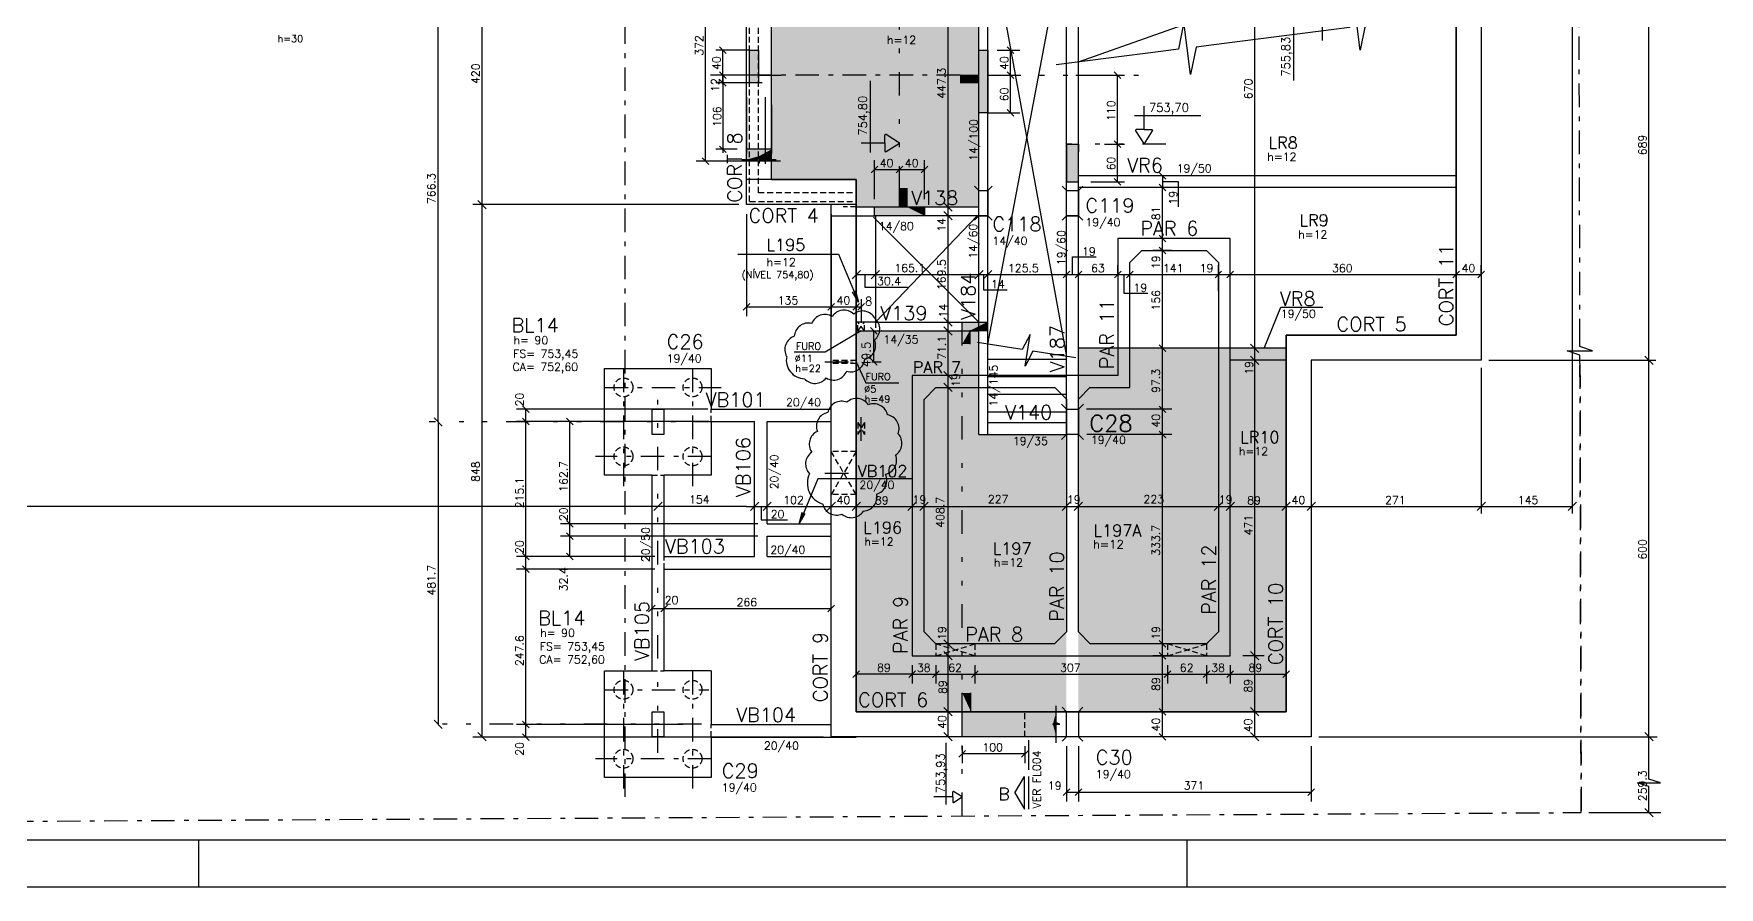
# Model space of a CAD drawing. Extents: x 64041 to 73506, y 0 to 6308.
# Drawn here: x 66943 to 69629, y 0 to 1360 of the extents above; entities that cross this region are included whole.
import ezdxf

# ---------------------------------------------------------------- set-up
doc = ezdxf.new("R2010")
doc.units = 0
doc.header["$LTSCALE"] = 75
doc.header["$MEASUREMENT"] = 0
for name, pattern in [('ESTILO_TQS_0003', [1, 0.5, -0.2, 0.1, -0.2]), ('ESTILO_TQS_0004', [2, 0.5, -0.4, 0.1, -0.4, 0.1, -0.5]), ('HIDDEN2', [0.1875, 0.125, -0.0625])]:
    doc.linetypes.add(name, pattern=pattern)
doc.layers.get('0').update_dxf_attribs({"color": 3, "linetype": 'CONTINUOUS'})
for name, color, linetype in [('1', 3, 'CONTINUOUS'), ('118', 160, 'CONTINUOUS'), ('123', 87, 'CONTINUOUS'), ('200', 1, 'HIDDEN2'), ('204', 1, 'ESTILO_TQS_0003'), ('205', 1, 'ESTILO_TQS_0004'), ('210', 3, 'HIDDEN2'), ('212', 3, 'CONTINUOUS'), ('213', 3, 'CONTINUOUS'), ('216', 3, 'CONTINUOUS'), ('220', 5, 'CONTINUOUS'), ('221', 1, 'CONTINUOUS'), ('222', 6, 'CONTINUOUS'), ('226', 4, 'CONTINUOUS'), ('230', 3, 'CONTINUOUS'), ('231', 1, 'CONTINUOUS'), ('233', 6, 'CONTINUOUS'), ('238', 2, 'CONTINUOUS'), ('249', 1, 'CONTINUOUS'), ('250', 1, 'CONTINUOUS'), ('253', 253, 'CONTINUOUS')]:
    doc.layers.add(name, color=color, linetype=linetype)
doc.layers.add('112', color=7, linetype='CONTINUOUS', true_color=0x9bed9e)
doc.styles.get("Standard").update_dxf_attribs({"font": 'ROMANS.SHX'})

# ---------------------------------------------------------------- blocks, each defined once
blk = doc.blocks.new('LINCOR', base_point=(1362040.68671, 441923.660668))
blk.add_lwpolyline([(1362040.68671, 441923.660668), (1362041.020044, 441923.660668), (1362041.18671, 441924.160668), (1362041.18671, 441923.160668), (1362041.353377, 441923.660668), (1362041.68671, 441923.660668)])

msp = doc.modelspace()

# ---------------------------------------------------------------- linework, layer by layer
for p, q in [((68528.7, 187.4), (68528.7, 234.2)), ((68528.7, 124.4), (68528.7, 176.3)), ((67206, 0), (67206, 75)), ((68781, 0), (68781, 75)), ((73506, 0), (64041, 0))]:
    msp.add_line(p, q)
at = {"layer": '1'}
for p, q in [((68449.1, 721.6), (68449.1, 1528.8)), ((68463.1, 721.6), (68463.1, 1528.8)), ((68588.6, 764.6), (68588.6, 1518.3)), ((68607.6, 764.6), (68607.6, 1518.3)), ((69209.6, 1133.9), (68607.6, 1133.9)), ((69209.6, 1114.9), (68607.6, 1114.9)), ((68253.6, 1084.1), (68449.1, 1084.1)), ((68213.6, 1070.1), (68284, 1070.1)), ((68446.5, 1070.1), (68449.1, 1070.1)), ((68449, 1070.1), (68463.1, 1070.1)), ((68588.5, 1070.1), (68607.6, 1070.1)), ((68253.6, 886.6), (68448.5, 886.6)), ((68441.1, 900.6), (68463.1, 900.6)), ((68938.6, 858.9), (68607.6, 858.9)), ((68938.6, 839.9), (68849.6, 839.9)), ((68022.6, 762.1), (68213.6, 762.1)), ((68588.6, 724.6), (68588.6, 764.6)), ((68607.6, 724.6), (68607.6, 764.6)), ((68022.6, 742.1), (68091.6, 742.1)), ((68091.6, 526.9), (68091.6, 742.1)), ((68111.6, 579.3), (68111.6, 742.1)), ((68111.6, 742.1), (68213.6, 742.1)), ((68463.1, 740.6), (68588.6, 740.6)), ((68449.1, 721.6), (68588.6, 721.6)), ((67927.6, 656.6), (67927.6, 344.8)), ((67947.6, 526.9), (67947.6, 656.6)), ((68111.6, 579.3), (68213.6, 579.3)), ((68111.6, 559.3), (68213.6, 559.3)), ((68111.6, 526.9), (68111.6, 559.3)), ((67947.6, 526.9), (68091.6, 526.9)), ((68111.6, 526.9), (68213.6, 526.9)), ((67947.6, 506.9), (68213.6, 506.9)), ((67947.6, 344.8), (67947.6, 506.9)), ((68022.6, 259.3), (68213.6, 259.3)), ((68022.6, 239.3), (68253.6, 239.3)), ((68253.6, 239.3), (68253.6, 239.8))]:
    msp.add_line(p, q, dxfattribs=at)
at = {"layer": '112'}
for points in [[(68449.1, 1528.8), (68253.6, 1127.8), (68118.6, 1127.8)], [(68449.1, 1528.8), (68118.6, 1127.8), (68118.6, 1528.8)], [(68449.1, 1528.8), (68449.1, 1084.1), (68253.6, 1084.1)], [(68449.1, 1528.8), (68253.6, 1084.1), (68253.6, 1127.8)], [(68449.1, 1528.8), (68449.1, 1084.1), (68449.1, 1084.1)]]:
    msp.add_solid(points, dxfattribs=at)
at = {"layer": '118'}
for points in [[(68607.6, 279.8), (68607.6, 777.7), (68938.6, 858.9)], [(68607.6, 279.8), (68938.6, 858.9), (68938.6, 279.8)], [(68938.6, 858.9), (68607.6, 777.7), (68607.6, 858.9)], [(68607.6, 279.8), (68938.6, 279.8), (68607.6, 279.8)]]:
    msp.add_solid(points, dxfattribs=at)
at = {"layer": '123'}
for points in [[(68253.6, 279.8), (68253.6, 886.6), (68449.1, 886.6)], [(68253.6, 279.8), (68449.1, 886.6), (68449.1, 721.6)], [(68253.6, 279.8), (68449.1, 721.6), (68588.5, 721.6)], [(68253.6, 279.8), (68588.5, 721.6), (68588.5, 279.8)], [(68253.6, 279.8), (68588.5, 279.8), (68253.6, 279.8)]]:
    msp.add_solid(points, dxfattribs=at)
at = {"layer": '200'}
for p, q in [((68266.6, 886.6), (68256.1, 900.6)), ((68256.1, 886.6), (68266.6, 900.6)), ((68253.6, 839.6), (68213.6, 834.6)), ((68253.6, 834.6), (68213.6, 839.6)), ((68256.1, 740.6), (68266.6, 721.6)), ((68266.6, 740.6), (68256.1, 721.6)), ((68253.6, 694.5), (68213.6, 625.7)), ((68253.6, 625.7), (68213.6, 694.5)), ((68442.6, 368.8), (68380.6, 387.8)), ((68380.6, 368.8), (68442.6, 387.8)), ((68811.6, 368.8), (68749.6, 387.8)), ((68749.6, 368.8), (68811.6, 387.8))]:
    msp.add_line(p, q, dxfattribs=at)
at = {"layer": '204'}
for p, q in [((67885.3, 143.9), (67885.3, 6143.1)), ((69392.4, 6080.8), (69406.4, 874.8)), ((68419.1, 1293.9), (68021.4, 1293.9)), ((67882.6, 826.6), (67882.6, 636.8)), ((67992.6, 826.6), (67992.6, 638.3)), ((67852.6, 796.6), (68038.2, 796.6)), ((68022.6, 686.6), (67838.2, 686.6)), ((67882.6, 344.8), (67882.6, 155.1)), ((67992.6, 344.8), (67992.6, 156.5)), ((67852.6, 314.8), (68018.4, 314.8)), ((68022.6, 204.8), (67838.2, 204.8))]:
    msp.add_line(p, q, dxfattribs=at)
msp.add_lwpolyline([(64404.8, 834.8), (64406, 343.6), (64654.9, 92.7), (69408.8, 119.1), (69406.9, 834.8), (69408.8, 119.1)], dxfattribs=at)
at = {"layer": '205'}
for p, q in [((68996.6, 1349.1), (68996.6, 1634.5)), ((68322.4, 1111.6), (68322.4, 1508.5)), ((68478.3, 1293.9), (68706.5, 1293.9)), ((68747, 1183.9), (68588.6, 1183.9)), ((68261.3, 936.9), (68261.3, 876.6)), ((68422.4, 113.4), (68422.4, 900.6)), ((68203.6, 837.1), (68263.6, 837.1)), ((67937.6, 214.4), (67937.6, 799)), ((68033, 741.6), (67572.7, 741.6)), ((68261.3, 711.6), (68261.3, 750.6)), ((68203.6, 660.1), (68263.6, 660.1)), ((68006.8, 259.8), (67572.7, 259.8))]:
    msp.add_line(p, q, dxfattribs=at)
at = {"layer": '210'}
for p, q in [((68083.6, 1092.9), (68083.6, 1512.8)), ((68097.6, 1106.8), (68097.6, 1526.8)), ((68097.6, 1106.9), (68253.6, 1106.9)), ((68083.7, 1092.9), (68253.6, 1092.9)), ((68253.6, 1084.1), (68232.6, 1084.1)), ((68256.1, 886.6), (68256.1, 900.6)), ((68266.6, 886.6), (68266.6, 900.6)), ((68284, 900.6), (68284, 886.6)), ((68253.6, 839.6), (68213.6, 839.6)), ((68253.6, 834.6), (68213.6, 834.6)), ((68022.6, 742.1), (68022.6, 762.1)), ((68256.1, 740.6), (68256.1, 721.6)), ((68266.6, 740.6), (68266.6, 721.6)), ((68253.6, 694.5), (68213.6, 694.5)), ((67927.6, 656.6), (67947.6, 656.6)), ((68253.6, 625.7), (68213.6, 625.7)), ((67947.6, 506.9), (67947.6, 526.9)), ((68380.6, 387.8), (68380.6, 368.8)), ((68442.6, 387.8), (68442.6, 368.8)), ((68749.6, 387.8), (68749.6, 368.8)), ((68811.6, 387.8), (68811.6, 368.8)), ((67927.6, 344.8), (67947.6, 344.8)), ((68522.4, 239.8), (68522.4, 279.8)), ((68022.6, 239.3), (68022.6, 259.3))]:
    msp.add_line(p, q, dxfattribs=at)
for centre in [(67882.6, 796.6), (67992.6, 796.6), (67882.6, 686.6), (67992.6, 686.6), (67882.6, 314.8), (67992.6, 314.8), (67882.6, 204.8), (67992.6, 204.8)]:
    msp.add_circle(centre, 15, dxfattribs=at)
at = {"layer": '216'}
for p, q in [((68046.4, 1328.6), (68035.8, 1339.2)), ((68504.8, 1328.6), (68494.2, 1339.2)), ((68046.4, 1288.6), (68035.8, 1299.2)), ((68046.4, 1288.6), (68035.8, 1299.2)), ((68035.8, 1299.2), (68046.4, 1288.6)), ((68504.8, 1288.6), (68494.2, 1299.2)), ((68504.8, 1288.6), (68494.2, 1299.2)), ((68675.1, 1288.6), (68664.5, 1299.2)), ((68046.4, 1276.6), (68035.8, 1287.2)), ((68504.8, 1228.6), (68494.2, 1239.2)), ((68675.1, 1178.6), (68664.5, 1189.2)), ((68675.1, 1178.6), (68664.5, 1189.2)), ((68018.7, 1151.5), (68008.1, 1162.1)), ((68035.8, 1181.2), (68046.4, 1170.6)), ((68277.1, 1138.4), (68287.8, 1149)), ((68317.1, 1138.4), (68327.8, 1149)), ((68317.1, 1138.4), (68327.8, 1149)), ((68357.1, 1138.4), (68367.8, 1149)), ((68675.1, 1118.6), (68664.5, 1129.2)), ((68736.1, 1139.2), (68746.7, 1128.6)), ((68746.7, 1109.6), (68736.1, 1120.2)), ((68736.1, 1120.2), (68746.7, 1109.6)), ((67663.9, 1081.2), (67650.6, 1094.4)), ((68406.4, 1077.4), (68393.2, 1090.7)), ((68406.4, 1063.4), (68393.2, 1076.7)), ((68746.7, 1028.5), (68736.1, 1039.1)), ((68746.7, 1028.5), (68736.1, 1039.1)), ((68746.7, 1009.5), (68736.1, 1020.1)), ((68746.7, 1009.5), (68736.1, 1020.1)), ((68247, 969.8), (68260.3, 983)), ((68277.4, 969.8), (68290.7, 983)), ((68442.5, 969.8), (68455.8, 983)), ((68456.5, 969.8), (68469.8, 983)), ((68457.8, 971.1), (68468.4, 981.7)), ((68583.3, 971.1), (68593.9, 981.7)), ((68583.3, 971.1), (68593.9, 981.7)), ((68602.3, 971.1), (68612.9, 981.7)), ((68602.3, 971.1), (68612.9, 981.7)), ((68665.3, 971.1), (68675.9, 981.7)), ((68665.3, 971.1), (68675.9, 981.7)), ((68684.3, 971.1), (68694.9, 981.7)), ((68684.3, 971.1), (68694.9, 981.7)), ((68825.3, 971.1), (68835.9, 981.7)), ((68825.3, 971.1), (68835.9, 981.7)), ((68844.3, 971.1), (68854.9, 981.7)), ((68844.3, 971.1), (68854.9, 981.7)), ((69204.3, 971.1), (69214.9, 981.7)), ((69204.3, 971.1), (69214.9, 981.7)), ((69244.3, 971.1), (69254.9, 981.7)), ((68073.3, 919.6), (68083.9, 930.2)), ((68208.3, 919.6), (68218.9, 930.2)), ((68208.3, 919.6), (68218.9, 930.2)), ((68248.3, 919.6), (68258.9, 930.2)), ((68248.3, 919.6), (68258.9, 930.2)), ((68256, 919.6), (68266.6, 930.2)), ((68286.8, 881.3), (68276.2, 891.9)), ((68406.4, 893.9), (68393.2, 907.2)), ((68406.4, 879.9), (68393.2, 893.2)), ((68746.7, 853.6), (68736.1, 864.2)), ((68746.7, 853.6), (68736.1, 864.2)), ((68895.3, 852.2), (68882, 865.5)), ((68286.8, 831.8), (68276.2, 842.4)), ((68895.3, 833.2), (68882, 846.5)), ((69523.4, 833.2), (69510.1, 846.4)), ((68406.4, 808.9), (68393.2, 822.1)), ((68406.4, 789.9), (68393.2, 803.1)), ((67732.5, 756.8), (67721.9, 767.4)), ((68746.7, 756.3), (68736.1, 766.9)), ((68746.7, 756.3), (68736.1, 766.9)), ((67593.9, 734.9), (67580.7, 748.2)), ((67732.5, 736.8), (67721.9, 747.4)), ((67802.5, 736.8), (67791.9, 747.4)), ((68746.7, 716.3), (68736.1, 726.9)), ((68746.7, 716.3), (68736.1, 726.9)), ((67944.2, 613.5), (67931, 600.2)), ((68098.2, 613.5), (68085, 600.2)), ((68118.2, 613.5), (68105, 600.2)), ((68207, 600.2), (68220.3, 613.5)), ((68247, 600.2), (68260.3, 613.5)), ((68336, 600.2), (68349.3, 613.5)), ((68355, 600.2), (68368.3, 613.5)), ((68581.5, 600.2), (68594.7, 613.5)), ((68601, 600.2), (68614.2, 613.5)), ((68824, 600.2), (68837.3, 613.5)), ((68843, 600.2), (68856.3, 613.5)), ((68932, 600.2), (68945.3, 613.5)), ((68972, 600.2), (68985.3, 613.5)), ((69243, 600.2), (69256.3, 613.5)), ((69388, 600.2), (69401.3, 613.5)), ((67802.5, 574), (67791.9, 584.6)), ((67802.5, 554), (67791.9, 564.6)), ((67732.5, 521.6), (67721.9, 532.2)), ((67732.5, 501.6), (67721.9, 512.2)), ((67802.5, 521.6), (67791.9, 532.2)), ((67922.3, 438.7), (67932.9, 449.3)), ((67942.3, 438.7), (67952.9, 449.3)), ((68208.3, 438.7), (68218.9, 449.3)), ((68406.4, 381.2), (68393.2, 394.5)), ((68746.7, 382.5), (68736.1, 393.1)), ((68746.7, 382.5), (68736.1, 393.1)), ((68406.4, 362.2), (68393.2, 375.5)), ((68746.7, 363.5), (68736.1, 374.1)), ((68746.7, 363.5), (68736.1, 374.1)), ((68895.3, 362.2), (68882, 375.5)), ((68258.9, 344.9), (68248.3, 334.3)), ((68337.3, 334.3), (68347.9, 344.9)), ((68347.9, 344.9), (68337.3, 334.3)), ((68375.3, 334.3), (68385.9, 344.9)), ((68375.3, 334.3), (68385.9, 344.9)), ((68437.3, 334.3), (68447.9, 344.9)), ((68437.3, 334.3), (68447.9, 344.9)), ((68744.3, 334.3), (68754.9, 344.9)), ((68744.3, 334.3), (68754.9, 344.9)), ((68806.3, 334.3), (68816.9, 344.9)), ((68806.3, 334.3), (68816.9, 344.9)), ((68844.3, 334.3), (68854.9, 344.9)), ((68844.3, 334.3), (68854.9, 344.9)), ((68933.3, 334.3), (68943.9, 344.9)), ((68406.4, 273.2), (68393.2, 286.4)), ((68746.7, 274.5), (68736.1, 285.1)), ((68746.7, 274.5), (68736.1, 285.1)), ((68895.3, 273.2), (68882, 286.4)), ((67580.7, 266.4), (67593.9, 253.2)), ((67663.9, 233.2), (67650.6, 246.4)), ((67732.5, 254), (67721.9, 264.6)), ((67732.5, 234), (67721.9, 244.6)), ((68406.4, 233.2), (68393.2, 246.4)), ((68746.7, 234.5), (68736.1, 245.1)), ((68895.3, 233.2), (68882, 246.4)), ((69523.4, 233.2), (69510.1, 246.4)), ((68427.8, 218.1), (68417.1, 207.5)), ((68527.8, 218.1), (68517.1, 207.5)), ((68583.3, 146.5), (68593.9, 157.1)), ((68602.3, 146.5), (68612.9, 157.1)), ((68602.3, 146.5), (68612.9, 157.1)), ((68973.3, 146.5), (68983.9, 157.1)), ((69523.4, 112.5), (69510.1, 125.8))]:
    msp.add_line(p, q, dxfattribs=at)
at = {"layer": '220'}
for p, q in [((69209.6, 879.8), (69209.6, 1568.8)), ((69209.6, 1568.8), (69209.6, 879.8)), ((68118.6, 1127.8), (68118.6, 1547.8)), ((68078.6, 1087.8), (68078.6, 1507.8)), ((68078.6, 1087.8), (68078.6, 1507.8)), ((69249.6, 1528.8), (69249.6, 839.8)), ((69249.6, 1528.8), (69249.6, 839.8)), ((68083.6, 1293.9), (68078.6, 1293.9)), ((68097.6, 1293.9), (68133.6, 1293.9)), ((68078.6, 1258.9), (68078.6, 1169.3)), ((68118.6, 1246.9), (68118.6, 1169.3)), ((68588.6, 1183.9), (68607.6, 1183.9)), ((68118.6, 1175.9), (68078.6, 1175.9)), ((68253.6, 1127.8), (68078.6, 1127.8)), ((68118.6, 1127.8), (68253.6, 1127.8)), ((68253.6, 1127.8), (68253.6, 279.8)), ((68253.6, 279.8), (68253.6, 1127.8)), ((68253.6, 1087.8), (68078.6, 1087.8)), ((68213.6, 1087.8), (68078.6, 1087.8)), ((68213.6, 239.8), (68213.6, 1087.8)), ((68689.6, 995.8), (68708.6, 1014.8)), ((68689.6, 796.5), (68689.6, 995.8)), ((68708.6, 1014.8), (68811.6, 1014.8)), ((68811.6, 1014.8), (68830.6, 995.8)), ((68830.6, 995.8), (68830.6, 406.8)), ((68938.6, 279.8), (68938.6, 879.8)), ((68938.6, 879.8), (69209.6, 879.8)), ((69209.6, 879.8), (68938.6, 879.8)), ((68938.6, 879.8), (68938.6, 279.8)), ((69249.6, 839.8), (68978.6, 839.8)), ((68978.6, 839.8), (68978.6, 239.8)), ((69249.6, 839.8), (68978.6, 839.8)), ((68978.6, 839.8), (68978.6, 239.8)), ((68361.6, 777.5), (68380.6, 796.5)), ((68380.6, 796.5), (68569.9, 796.5)), ((68569.6, 796.7), (68588.6, 777.7)), ((68607.6, 777.7), (68626.6, 796.7)), ((68626.6, 796.5), (68689.6, 796.5)), ((68361.6, 406.8), (68361.6, 777.5)), ((68588.6, 777.7), (68588.6, 407.1)), ((68607.6, 407.1), (68607.6, 777.7)), ((68380.6, 387.8), (68361.6, 406.8)), ((68588.6, 407.1), (68569.6, 388.1)), ((68626.6, 388.1), (68607.6, 407.1)), ((68830.6, 406.8), (68811.6, 387.8)), ((68569.6, 387.8), (68380.6, 387.8)), ((68811.6, 387.8), (68626.6, 387.8)), ((68422.4, 239.8), (68422.4, 309.8)), ((68436.4, 279.8), (68436.4, 309.8)), ((68253.6, 279.8), (68938.6, 279.8)), ((68938.6, 279.8), (68253.6, 279.8)), ((68978.6, 239.8), (68213.6, 239.8)), ((68978.6, 239.8), (68213.6, 239.8))]:
    msp.add_line(p, q, dxfattribs=at)
for points in [[(68083.6, 1281.9), (68083.6, 1333.9), (68097.6, 1333.9), (68097.6, 1281.9), (68083.6, 1281.9)], [(68419.1, 1293.9), (68449.1, 1293.9), (68449.1, 1333.9), (68463.1, 1333.9), (68463.1, 1293.9), (68463.1, 1233.9), (68449.1, 1233.9), (68449.1, 1281.9), (68419.1, 1281.9)], [(68588.6, 1171.9), (68588.6, 1171.9), (68588.6, 1183.9), (68588.6, 1123.9), (68607.6, 1123.9), (68607.6, 1183.9), (68607.6, 1171.9)], [(68334.4, 1114.1), (68334.4, 1084.1), (68362.4, 1084.1), (68362.4, 1070.1), (68322.4, 1070.1), (68282.4, 1070.1), (68282.4, 1084.1), (68322.4, 1084.1), (68322.4, 1114.1)], [(68342.6, 368.8), (68849.6, 368.8), (68849.6, 1033.8), (68670.6, 1033.8), (68670.6, 815.5), (68342.6, 815.5), (68342.6, 368.8)], [(68422.4, 865.6), (68422.4, 900.6), (68462.4, 900.6), (68462.4, 886.6), (68434.4, 886.6), (68434.4, 865.6)]]:
    msp.add_lwpolyline(points, dxfattribs=at)
at = {"layer": '221'}
for p, q in [((68463.1, 865.6), (68588.6, 1528.8)), ((68464.6, 1528.8), (68588.6, 845.9)), ((68281.1, 1067.6), (68449.1, 900.6)), ((68284, 900.6), (68446.5, 1070.1)), ((68261.3, 886.6), (68204, 852.6)), ((68204, 852.6), (68154.5, 852.6)), ((68253.6, 837.1), (68268.8, 804)), ((68268.8, 804), (68321.2, 804))]:
    msp.add_line(p, q, dxfattribs=at)
for points in [[(69267.7, 1398.7), (69089.7, 1376.2), (69064.6, 1373), (69056.8, 1333.8), (69047.3, 1409.1), (69039.5, 1369.8), (69014.4, 1366.7), (68823.2, 1342.5), (68795.1, 1338.9), (68786.4, 1295.1), (68775.8, 1379.2), (68767.1, 1335.4), (68739, 1331.8), (68571.9, 1310.7)], [(68071.1, 1159.5), (68096.9, 1159.5), (68098.8, 1165), (68098.8, 1154), (68100.6, 1159.5), (68126.2, 1159.5)], [(68572.4, 230.3), (68572.4, 258.1), (68566.9, 260), (68578, 260), (68572.4, 261.8), (68572.4, 289.4)]]:
    msp.add_lwpolyline(points, dxfattribs=at)
at = {"layer": '221', "linetype": 'Continuous'}
for centre, radius, start, end in [((68234, 897.1), 22.5, 46.4369, 146.4369), ((68263.5, 895.8), 22.5, 28.4954, 128.4954), ((68177.3, 876.6), 22.5, 76.401, 176.401), ((68203.5, 890.3), 22.5, 58.6556, 158.6556), ((68268.5, 889.5), 22.5, 309.1026, 49.1026), ((68162.2, 856.8), 22.5, 109.2277, 209.2277), ((68262, 863.3), 22.5, 282.9312, 22.9312), ((68171.8, 840), 29.7, 168.7171, 268.7171), ((68244.7, 843.8), 22.5, 253.5923, 353.5923), ((68187.7, 825.4), 22.5, 222.261, 322.261), ((68217.5, 830.7), 22.5, 238.0027, 338.0027), ((68254, 756.5), 22.5, 33.1171, 133.1171), ((68212.6, 734.5), 22.5, 100.9809, 200.9809), ((68230.3, 752), 22.5, 68.2079, 168.2079), ((68281.5, 748), 22.5, 12.4222, 112.4222), ((68299.3, 730.7), 22.5, 339.3656, 79.3656), ((68201.1, 706.1), 22.5, 115.017, 215.017), ((68303.9, 707.4), 22.5, 303.0297, 43.0297), ((68195.3, 674.6), 22.5, 124.1226, 224.1226), ((68295.3, 680.1), 22.5, 282.2742, 22.2742), ((68209.9, 643.6), 34.3, 153.5312, 253.5312), ((68279.9, 648.1), 22.5, 286.282, 26.282), ((68264.2, 622), 22.5, 271.6266, 11.6266), ((68222.1, 615.5), 22.5, 192.5235, 292.5235), ((68245.8, 611.4), 22.5, 227.8904, 327.8904)]:
    msp.add_arc(centre, radius, start, end, dxfattribs=at)
at = {"layer": '222'}
for p, q in [((68449.1, 1110.1), (68442.1, 1117.1)), ((68463.1, 1110.1), (68470.2, 1117.1)), ((68588.6, 1110.1), (68581.5, 1117.1)), ((68607.6, 1110.1), (68614.7, 1117.1)), ((68449.1, 1070.1), (68442.1, 1063)), ((68463.1, 1070.1), (68470.2, 1063)), ((68588.6, 1070.1), (68581.5, 1063)), ((68607.6, 1070.1), (68614.7, 1063)), ((68588.5, 761.6), (68580.5, 769.6)), ((68607.5, 761.6), (68615.5, 769.6)), ((68588.5, 721.6), (68580.5, 713.6)), ((68607.5, 721.6), (68615.5, 713.6)), ((68588.6, 279.8), (68581.5, 286.9)), ((68607.6, 279.8), (68614.7, 286.9)), ((68588.6, 239.8), (68581.5, 232.7)), ((68607.6, 239.8), (68614.7, 232.7)), ((73441.6, 75), (64228.5, 75))]:
    msp.add_line(p, q, dxfattribs=at)
for points in [[(68449.1, 1070.1), (68449.1, 1110.1), (68463.1, 1110.1), (68463.1, 1070.1), (68449.1, 1070.1)], [(68588.6, 1070.1), (68588.6, 1110.1), (68607.6, 1110.1), (68607.6, 1070.1), (68588.6, 1070.1)], [(67947.1, 761.6), (67947.1, 721.6), (67928.1, 721.6), (67928.1, 761.6), (67947.1, 761.6)], [(68607.5, 761.6), (68607.5, 721.6), (68588.5, 721.6), (68588.5, 761.6), (68607.5, 761.6)], [(67947.1, 279.8), (67947.1, 239.8), (67928.1, 239.8), (67928.1, 279.8), (67947.1, 279.8)], [(68607.6, 279.8), (68607.6, 239.8), (68588.6, 239.8), (68588.6, 279.8), (68607.6, 279.8)]]:
    msp.add_lwpolyline(points, dxfattribs=at)
at = {"layer": '226'}
for p, q in [((68506.5, 150.4), (68521.5, 176.3)), ((68521.5, 124.4), (68521.5, 176.3)), ((68506.5, 150.4), (68521.5, 124.4))]:
    msp.add_line(p, q, dxfattribs=at)
at = {"layer": '230'}
for p, q in [((68284, 900.6), (68253.6, 900.6)), ((67852.6, 174.8), (67852.6, 344.8)), ((67852.6, 344.8), (67927.6, 344.8)), ((68022.6, 344.8), (67947.6, 344.8)), ((68022.6, 344.8), (68022.6, 259.3)), ((67947.6, 174.8), (67852.6, 174.8))]:
    msp.add_line(p, q, dxfattribs=at)
for points in [[(68284, 1070.1), (68284, 900.6), (68449.1, 900.6), (68449.1, 1070.1), (68284, 1070.1)], [(67927.6, 656.6), (67852.6, 656.6), (67852.6, 826.6), (68022.6, 826.6), (68022.6, 762.1)], [(68022.6, 742.1), (68022.6, 656.6), (67947.6, 656.6)], [(68022.6, 239.3), (68022.6, 174.8), (67947.6, 174.8)]]:
    msp.add_lwpolyline(points, dxfattribs=at)
at = {"layer": '231'}
for p, q in [((68950.7, 1285.4), (68950.7, 1399.4)), ((68276.5, 1170.8), (68276.5, 1284.8)), ((68712.2, 1207.3), (68712.2, 1244.8)), ((68697.2, 1229.8), (68802.6, 1229.8)), ((68299, 1185.8), (68261.5, 1185.8)), ((68299, 1185.9), (68299, 1198.3)), ((68299, 1185.8), (68299, 1173.4)), ((68322.4, 1185.8), (68301.1, 1199.4)), ((68301.1, 1172.3), (68322.4, 1185.8)), ((68698.7, 1205.2), (68712.2, 1183.9)), ((68712.2, 1207.3), (68699.8, 1207.3)), ((68712.2, 1207.3), (68724.6, 1207.3)), ((68712.2, 1183.9), (68725.8, 1205.2)), ((68397.1, 132), (68397.1, 230.3)), ((68407.4, 144), (68377.4, 144)), ((68407.4, 144), (68407.4, 151.9)), ((68407.4, 144), (68407.4, 136)), ((68422.4, 144), (68408.8, 152.7)), ((68408.8, 135.3), (68422.4, 144))]:
    msp.add_line(p, q, dxfattribs=at)
for centre, radius, start, end in [((68300.3, 1198.3), 1.36, 57.6277, 180), ((68699.8, 1206), 1.36, 90, 212.377), ((68724.6, 1206), 1.36, 327.6277, 90), ((68300.3, 1173.4), 1.36, 180, 302.377), ((68408.3, 151.9), 0.873, 57.6277, 180), ((68408.3, 136), 0.873, 180, 302.377)]:
    msp.add_arc(centre, radius, start, end, dxfattribs=at)
at = {"layer": '238'}
for p, q in [((68463.1, 841.8), (68588.6, 841.8)), ((68463.1, 813.8), (68588.6, 813.8)), ((68463.1, 785.8), (68588.6, 785.8)), ((68463.1, 757.8), (68588.6, 757.8))]:
    msp.add_line(p, q, dxfattribs=at)
at = {"layer": '249'}
msp.add_line((68607.6, 1315.2), (69209.6, 1528.8), dxfattribs=at)
for points in [[(68064.9, 1008.6), (68225.5, 1008.6), (68257.2, 932.4), (68252.3, 950.5), (68257.2, 932.4), (68247.8, 948.6)], [(68603.4, 843.7), (68552.2, 851.5), (68535.2, 854.3), (68522.6, 830.2), (68530.9, 881.1), (68518.2, 857), (68501.2, 859.8), (68447, 868.1)], [(68342.6, 650.9), (68192.4, 650.9), (68162.6, 579.3), (68167.5, 597.4), (68162.6, 579.3), (68172, 595.5)]]:
    msp.add_lwpolyline(points, dxfattribs=at)
at = {"layer": '250'}
for p, q in [((67587.3, 741.6), (67587.3, 1507.8)), ((67657.3, 1087.8), (67657.3, 1507.8)), ((68013.4, 1156.8), (68013.4, 1528.8)), ((68399.8, 1081.6), (68399.8, 1528.8)), ((68888.6, 1033.8), (68888.6, 1527.8)), ((69394.6, 1516.8), (69394.6, 595.6)), ((69516.8, 839.8), (69516.8, 1528.8)), ((68082.6, 1333.9), (68029.8, 1333.9)), ((68041.1, 1293.9), (68041.1, 1333.9)), ((68478.1, 1333.9), (68514.5, 1333.9)), ((68499.5, 1293.9), (68499.5, 1333.9)), ((68082.6, 1293.9), (68029.8, 1293.9)), ((68103.6, 1293.9), (68029.8, 1293.9)), ((68041.1, 1279.9), (68041.1, 1293.9)), ((68041.1, 1293.9), (68041.1, 1170.4)), ((68464.1, 1293.9), (68514.5, 1293.9)), ((68499.5, 1233.9), (68499.5, 1293.9)), ((68603.6, 1293.9), (68681.1, 1293.9)), ((68669.8, 1183.9), (68669.8, 1293.9)), ((68103.6, 1281.9), (68029.8, 1281.9)), ((68464.1, 1233.9), (68514.5, 1233.9)), ((68649.1, 1183.9), (68681.1, 1183.9)), ((68669.8, 1123.9), (68669.8, 1183.9)), ((68132.6, 1156.8), (67998.4, 1156.8)), ((68063.6, 1175.9), (68029.8, 1175.9)), ((68282.4, 1096.6), (68282.4, 1158.7)), ((68362.4, 1096.6), (68362.4, 1158.7)), ((68282.4, 1143.7), (68322.4, 1143.7)), ((68322.4, 1143.7), (68362.4, 1143.7)), ((68737.7, 1133.9), (68726.4, 1133.9)), ((68741.4, 1133.9), (68741.4, 1114.9)), ((68627.6, 1123.9), (68681.1, 1123.9)), ((68766.1, 1114.9), (68726.4, 1114.9)), ((68731.3, 1114.9), (68726.4, 1114.9)), ((68741.4, 1124.4), (68766.8, 1124.4)), ((68741.4, 1033.8), (68741.4, 1114.9)), ((68766.8, 1124.4), (68766.8, 1084.3)), ((68066.6, 1087.8), (67642.7, 1087.8)), ((67657.3, 239.8), (67657.3, 1087.8)), ((68399.8, 1070.1), (68399.8, 1084.1)), ((68078.6, 1072.8), (68078.6, 909.9)), ((68213.6, 1072.8), (68213.6, 909.9)), ((68399.8, 894.6), (68399.8, 1070.1)), ((68750.6, 1033.8), (68726.4, 1033.8)), ((68762.6, 1033.8), (68726.4, 1033.8)), ((68741.4, 1014.8), (68741.4, 1033.8)), ((68888.6, 879.8), (68888.6, 1042.6)), ((68598.1, 976.4), (68598.1, 1004.5)), ((68598.1, 1004.5), (68636, 1004.5)), ((68756, 1014.8), (68726.4, 1014.8)), ((68750.3, 1014.8), (68726.4, 1014.8)), ((68741.4, 858.9), (68741.4, 1014.8)), ((68253.6, 976.4), (68281.1, 976.4)), ((68267.4, 976.4), (68267.4, 956.5)), ((68281.1, 976.4), (68449.1, 976.4)), ((68449.1, 976.4), (68463.1, 976.4)), ((68456.1, 976.4), (68456.1, 952.2)), ((68463.1, 978.8), (68463.1, 991.4)), ((68463.1, 976.4), (68588.6, 976.4)), ((68588.6, 982.7), (68588.6, 991.4)), ((68588.6, 980.7), (68588.6, 991.4)), ((68588.6, 976.4), (68607.6, 976.4)), ((68607.6, 982.5), (68607.6, 991.4)), ((68607.6, 981.7), (68607.6, 991.4)), ((68607.6, 976.4), (68670.6, 976.4)), ((68670.6, 984.4), (68670.6, 991.4)), ((68670.6, 974.3), (68670.6, 991.4)), ((68670.6, 976.4), (68689.6, 976.4)), ((68680.1, 976.4), (68680.1, 946.6)), ((68689.6, 950.8), (68689.6, 991.4)), ((68689.6, 974.3), (68689.6, 991.4)), ((68689.6, 976.4), (68830.6, 976.4)), ((68830.6, 949.8), (68830.6, 991.4)), ((68830.6, 980.9), (68830.6, 991.4)), ((68830.6, 976.4), (68849.6, 976.4)), ((68849.6, 980), (68849.6, 991.4)), ((68849.6, 976.6), (68849.6, 991.4)), ((68849.6, 976.4), (69209.6, 976.4)), ((69209.6, 982.5), (69209.6, 991.4)), ((69209.6, 974.4), (69209.6, 991.4)), ((69209.6, 976.4), (69249.6, 976.4)), ((69249.6, 973.9), (69249.6, 991.4)), ((68267.4, 956.5), (68335.5, 956.5)), ((68456.1, 952.2), (68494.2, 952.2)), ((68680.1, 946.6), (68718.1, 946.6)), ((68078.6, 924.9), (68213.6, 924.9)), ((68213.6, 926.2), (68213.6, 939.9)), ((68213.6, 924.9), (68253.6, 924.9)), ((68253.6, 924.2), (68253.6, 939.9)), ((68253.6, 927.1), (68253.6, 936.9)), ((68253.6, 924.9), (68261.3, 924.9)), ((68903.8, 858.9), (68930.1, 924.2)), ((68930.1, 924.2), (68997.3, 924.2)), ((68281.5, 837.1), (68281.5, 886.6)), ((68293.8, 886.6), (68293.5, 886.6)), ((68399.8, 880.6), (68399.8, 900.6)), ((68399.8, 721.6), (68399.8, 880.6)), ((68888.6, 279.8), (68888.6, 879.8)), ((68888.6, 844.9), (68888.6, 864.9)), ((68278.6, 837.1), (68293.5, 837.1)), ((68758.1, 858.9), (68726.4, 858.9)), ((68758.1, 858.9), (68726.4, 858.9)), ((68741.4, 387.8), (68741.4, 858.9)), ((69261.6, 839.8), (69528, 839.8)), ((69516.8, 239.8), (69516.8, 839.8)), ((69249.6, 827.8), (69249.6, 595.6)), ((68016.8, 762.1), (67712.2, 762.1)), ((67727.2, 742.1), (67727.2, 762.1)), ((68756.4, 761.6), (68620.4, 761.6)), ((67587.3, 741.6), (67587.3, 259.8)), ((68018.8, 742.1), (67712.2, 742.1)), ((67727.2, 526.9), (67727.2, 742.1)), ((67797.2, 579.3), (67797.2, 742.1)), ((68399.8, 239.8), (68399.8, 721.6)), ((68756.4, 721.6), (68620.9, 721.6)), ((67937.6, 606.9), (64610, 606.9)), ((68078.6, 606.9), (67937.6, 606.9)), ((68078.6, 606.9), (68213.6, 606.9)), ((68102.2, 606.9), (68102.2, 585.6)), ((68213.6, 606.9), (68253.6, 606.9)), ((68253.6, 606.9), (68588.1, 606.9)), ((68588.1, 606.9), (68938.6, 606.9)), ((68938.6, 606.9), (68978.6, 606.9)), ((68978.6, 606.9), (69249.6, 606.9)), ((69249.6, 606.9), (69394.6, 606.9)), ((68096.6, 579.3), (67782.2, 579.3)), ((67797.2, 559.3), (67797.2, 579.3)), ((68102.2, 585.6), (68144, 585.6)), ((68096.6, 559.3), (67782.2, 559.3)), ((67797.2, 526.9), (67797.2, 559.3)), ((67932.6, 526.9), (67712.2, 526.9)), ((67727.2, 506.9), (67727.2, 526.9)), ((67932.6, 506.9), (67712.2, 506.9)), ((67727.2, 259.3), (67727.2, 506.9)), ((67927.6, 444), (67947.6, 444)), ((67947.6, 444), (68213.6, 444)), ((68738.4, 387.8), (68726.4, 387.8)), ((68741.1, 387.8), (68726.4, 387.8)), ((68741.4, 368.8), (68741.4, 387.8)), ((68253.6, 355.5), (68253.6, 324.6)), ((68342.6, 353.8), (68342.6, 324.6)), ((68342.6, 353.8), (68342.6, 324.6)), ((68380.6, 353.8), (68380.6, 324.6)), ((68380.6, 353.8), (68380.6, 324.6)), ((68442.6, 353.8), (68442.6, 324.6)), ((68442.6, 353.8), (68442.6, 324.6)), ((68754, 368.8), (68726.4, 368.8)), ((68739, 368.8), (68726.4, 368.8)), ((68741.4, 279.8), (68741.4, 368.8)), ((68749.6, 353.8), (68749.6, 324.6)), ((68749.6, 353.8), (68749.6, 324.6)), ((68811.6, 353.8), (68811.6, 324.6)), ((68811.6, 353.8), (68811.6, 324.6)), ((68849.6, 353.8), (68849.6, 324.6)), ((68849.6, 353.8), (68849.6, 324.6)), ((68903.6, 368.8), (68869.6, 368.8)), ((68342.6, 339.6), (68253.6, 339.6)), ((68342.6, 339.6), (68380.6, 339.6)), ((68380.6, 339.6), (68442.6, 339.6)), ((68442.6, 339.6), (68749.6, 339.6)), ((68749.6, 339.6), (68811.6, 339.6)), ((68811.6, 339.6), (68849.6, 339.6)), ((68849.6, 339.6), (68938.6, 339.6)), ((68938.6, 338.4), (68938.6, 324.6)), ((68728.9, 279.8), (68726.4, 279.8)), ((68745.1, 279.8), (68726.4, 279.8)), ((68741.4, 239.8), (68741.4, 279.8)), ((68888.6, 239.8), (68888.6, 279.8)), ((67977.6, 259.3), (67712.2, 259.3)), ((67727.2, 239.3), (67727.2, 259.3)), ((67642.7, 239.8), (67918.5, 239.8)), ((67977.6, 239.3), (67712.2, 239.3)), ((67956.9, 239.8), (68201.6, 239.8)), ((68422.4, 224.8), (68422.4, 197.8)), ((68522.4, 224.8), (68522.4, 197.8)), ((68588.6, 224.8), (68588.6, 136.8)), ((68607.6, 224.8), (68607.6, 136.8)), ((68607.6, 224.8), (68607.6, 136.8)), ((68729.9, 239.8), (68726.4, 239.8)), ((68978.6, 224.8), (68978.6, 136.8)), ((68990.6, 239.8), (69530, 239.8)), ((69516.8, 184.7), (69516.8, 239.8)), ((68522.4, 212.8), (68422.4, 212.8)), ((68588.6, 151.8), (68607.6, 151.8)), ((68607.6, 151.8), (68978.6, 151.8)), ((69516.8, 119.1), (69516.8, 148.2)), ((69420.8, 119.1), (69536, 119.1))]:
    msp.add_line(p, q, dxfattribs=at)
at = {"layer": '253'}
msp.add_line((68108.5, 1258.9), (68108.5, 1152.9), dxfattribs=at)
for points in [[(68083.6, 1281.9), (68083.6, 1333.9), (68097.6, 1333.9)], [(68083.6, 1281.9), (68097.6, 1333.9), (68097.6, 1281.9)], [(68463.1, 1333.9), (68449.1, 1333.9), (68463.1, 1233.9)], [(68449.1, 1333.9), (68449.1, 1293.9), (68463.1, 1233.9)], [(68449.1, 1293.9), (68419.1, 1293.9), (68449.1, 1281.9)], [(68449.1, 1281.9), (68419.1, 1293.9), (68419.1, 1281.9)], [(68463.1, 1233.9), (68449.1, 1293.9), (68449.1, 1281.9)], [(68083.6, 1281.9), (68097.6, 1281.9), (68097.6, 1281.9)], [(68449.1, 1281.9), (68449.1, 1233.9), (68463.1, 1233.9)], [(68607.6, 1123.9), (68588.6, 1123.9), (68588.6, 1183.9)], [(68607.6, 1123.9), (68588.6, 1183.9), (68607.6, 1183.9)], [(68607.6, 1123.9), (68607.6, 1183.9), (68607.6, 1123.9)], [(68118.6, 1175.9), (68098.8, 1165), (68078.6, 1159.5)], [(68118.6, 1175.9), (68078.6, 1159.5), (68078.6, 1159.5)], [(68118.6, 1175.9), (68078.6, 1159.5), (68078.6, 1175.9)], [(68118.6, 1175.9), (68078.6, 1175.9), (68078.6, 1175.9)], [(68078.6, 1159.5), (68098.8, 1165), (68096.9, 1159.5)], [(68118.6, 1175.9), (68100.6, 1159.5), (68098.8, 1165)], [(68098.8, 1165), (68100.6, 1159.5), (68098.8, 1154)], [(68118.6, 1175.9), (68118.6, 1159.5), (68100.6, 1159.5)], [(68334.4, 1114.1), (68322.4, 1114.1), (68334.4, 1084.1)], [(68322.4, 1114.1), (68322.4, 1084.1), (68334.4, 1084.1)], [(68322.4, 1084.1), (68282.4, 1084.1), (68362.4, 1070.1)], [(68362.4, 1070.1), (68282.4, 1084.1), (68282.4, 1070.1)], [(68334.4, 1084.1), (68322.4, 1084.1), (68362.4, 1070.1)], [(68362.4, 1070.1), (68362.4, 1084.1), (68334.4, 1084.1)], [(68434.4, 886.6), (68422.4, 865.6), (68422.4, 900.6)], [(68434.4, 886.6), (68422.4, 900.6), (68462.4, 900.6)], [(68434.4, 886.6), (68434.4, 865.6), (68422.4, 865.6)], [(68434.4, 886.6), (68462.4, 900.6), (68462.4, 886.6)], [(68436.4, 279.8), (68436.4, 309.8), (68422.4, 309.8)], [(68436.4, 279.8), (68422.4, 309.8), (68422.4, 239.8)], [(68436.4, 279.8), (68422.4, 239.8), (68572.4, 239.8)], [(68436.4, 279.8), (68572.4, 239.8), (68566.9, 260)], [(68436.4, 279.8), (68566.9, 260), (68572.4, 279.8)], [(68566.9, 260), (68572.4, 261.8), (68572.4, 279.8)], [(68566.9, 260), (68578, 260), (68572.4, 261.8)], [(68566.9, 260), (68572.4, 239.8), (68572.4, 258.1)]]:
    msp.add_solid(points, dxfattribs=at)

# ---------------------------------------------------------------- block references
at = {"layer": '204', "xscale": 40.002889, "yscale": 40.002889, "rotation": 90.688582}
msp.add_blockref('LINCOR', (69406.9, 834.8), dxfattribs=at)
at = {"layer": '250', "xscale": 36.42980900000001, "yscale": 36.42980900000001, "rotation": 90}
msp.add_blockref('LINCOR', (69516.8, 148.2), dxfattribs=at)

# ---------------------------------------------------------------- texts
for s, height, p in [('h=30', 11.25, (67331.2, 1346.5)), ('753,70', 13.5, (68720, 1235.7)), ('FURO', 11.25, (68157.5, 856.6)), ('%%c11', 11.25, (68155.4, 837.2)), ('h=22', 11.25, (68156.2, 821.2)), ('FURO', 11.25, (68268.3, 807.9)), ('%%c5', 11.25, (68266.2, 788.4)), ('h=49', 11.25, (68267, 772.5))]:
    msp.add_text(s, height=height).set_placement(p)
for s, height, p in [('755,83', 13.5, (68944.8, 1291.6)), ('754,80', 13.5, (68270.6, 1197.6)), ('VER FL004', 12.75, (68547.5, 125.5)), ('753,93', 13.5, (68394.6, 149.9))]:
    msp.add_text(s, height=height, rotation=90).set_placement(p)
at = {"layer": '212'}
for s, p in [('14/100', (68446.9, 1157.6)), ('14/60', (68446.1, 1001.7)), ('19/60', (68586.7, 991.4)), ('14/145', (68478.9, 766)), ('20/40', (68129.1, 634.1)), ('20/50', (67924.3, 518.2))]:
    msp.add_text(s, height=12.75, rotation=90, dxfattribs=at).set_placement(p)
for s, p in [('19/50', (68764.2, 1139.1)), ('14/80', (68289.5, 1047.2)), ('19/50', (68930.2, 907.5)), ('14/35', (68297, 866.6)), ('20/40', (68141.7, 766.5)), ('19/35', (68503.2, 704.7)), ('20/40', (68258.7, 634.8)), ('20/40', (68116.7, 531.4)), ('20/40', (68106.4, 219.3))]:
    msp.add_text(s, height=12.75, dxfattribs=at).set_placement(p)
at = {"layer": '213'}
for s, height, p in [('19/40', 12.75, (68618.8, 1053.3)), ('14/40', 12.75, (68470.7, 1023.7)), ('(NÍVEL 754,80)', 11.25, (68070.9, 970.5)), ('h= 90', 12.75, (67707.4, 865.4)), ('CA= 752,60', 12.75, (67705.9, 822.9)), ('FS= 753,45', 12.75, (67706.8, 843.8)), ('19/40', 12.75, (67951.5, 836.2)), ('19/40', 12.75, (68627.5, 706.5)), ('h= 90', 12.75, (67749.9, 399)), ('FS= 753,45', 12.75, (67749.3, 377.4)), ('CA= 752,60', 12.75, (67748.4, 356.5)), ('19/40', 12.75, (68635.3, 173.9)), ('19/40', 12.75, (68039.3, 152.6))]:
    msp.add_text(s, height=height, dxfattribs=at).set_placement(p)
at = {"layer": '216'}
for s, height, p in [('372', 12.75, (68009.5, 1325)), ('40', 12.75, (68037.2, 1302.4)), ('40', 12.75, (68495.7, 1302.4)), ('420', 12.75, (67653.4, 1280)), ('447.3', 12.75, (68396, 1256.5)), ('12', 12.75, (68035.3, 1267.3)), ('60', 12.75, (68495.7, 1252.4)), ('670', 12.75, (68884.8, 1255.8)), ('106', 12.75, (68038.2, 1211.5)), ('110', 12.75, (68666, 1221)), ('689', 12.75, (69512.9, 1166.5)), ('60', 12.75, (68666, 1142.4)), ('766.3', 12.75, (67582.8, 1088.7)), ('19', 12.75, (68765, 1087.9)), ('81', 12.75, (68737.6, 1062.9)), ('14', 12.75, (68396, 1044.6)), ('169.5', 12.75, (68396, 951.6)), ('19', 12.75, (68737.6, 985.1)), ('156', 12.75, (68737.6, 919)), ('14', 12.75, (68398.5, 907.7)), ('49.5', 13.5, (68276.2, 828.7)), ('71.1', 12.75, (68396.5, 840.5)), ('19', 12.75, (68885.9, 816.8)), ('19', 12.75, (68418.7, 797.4)), ('97.3', 12.75, (68737.6, 787.7)), ('20', 12.75, (67723.4, 766.3)), ('40', 12.75, (68737.6, 732.5)), ('848', 12.75, (67653.4, 646)), ('162.7', 12.75, (67793.4, 630.1)), ('215.1', 12.75, (67723.4, 603.9)), ('408.7', 12.75, (68393.7, 572.9)), ('20', 12.75, (67793.4, 583.6)), ('333.7', 12.75, (68737.6, 528.2)), ('471', 12.75, (68884.8, 560.7)), ('20', 12.75, (67723.4, 531.2)), ('600', 12.75, (69512.9, 522)), ('481.7', 12.75, (67582.8, 464.7)), ('32.4', 12.75, (67793.4, 471.7)), ('19', 12.75, (68396.6, 394.2)), ('19', 12.75, (68737.6, 394.5)), ('247.6', 12.75, (67723.4, 352.5)), ('89', 12.75, (68397.7, 308)), ('89', 12.75, (68737.6, 312.8)), ('89', 12.75, (68884.4, 310.1)), ('40', 12.75, (68396.7, 252.3)), ('40', 12.75, (68737.6, 248.3)), ('40', 12.75, (68884.4, 247)), ('20', 12.75, (67723.4, 209.6)), ('259.3', 12.75, (69512.9, 137.2))]:
    msp.add_text(s, height=height, rotation=90, dxfattribs=at).set_placement(p)
for s, height, p in [('h=12', 12.75, (68302.5, 1343.8)), ('40', 12.75, (68291, 1147.6)), ('40', 12.75, (68331, 1147.6)), ('h=12', 12.75, (68908.6, 1157.7)), ('h=12', 12.75, (68957.9, 1034)), ('h=12', 12.75, (68110.7, 989.7)), ('19', 12.75, (68613.4, 1006.8)), ('30.4', 12.75, (68286.7, 959.6)), ('165.1', 12.75, (68314.3, 980.4)), ('14', 12.75, (68468.6, 954.7)), ('125.5', 12.75, (68495.3, 980.2)), ('63', 12.75, (68627.7, 980.2)), ('141', 12.75, (68742.3, 980.2)), ('19', 12.75, (68800.9, 980.2)), ('360', 12.75, (69011.8, 980.2)), ('40', 12.75, (69218.2, 980.2)), ('135', 12.75, (68128.3, 928.8)), ('40', 12.75, (68222.2, 928.8)), ('8', 13.5, (68267.6, 927.1)), ('19', 12.75, (68695.3, 949)), ('h=12', 12.75, (68863.4, 688.4)), ('154', 12.75, (67987.1, 611.4)), ('102', 12.75, (68137.2, 610.7)), ('40', 12.75, (68222.2, 610.7)), ('89', 12.75, (68283.2, 610.2)), ('19', 12.75, (68343.3, 611.4)), ('227', 12.75, (68463.3, 612)), ('19', 12.75, (68589.3, 611.4)), ('223', 12.75, (68711.3, 612)), ('19', 12.75, (68831.3, 611.4)), ('89', 12.75, (68876.7, 610.2)), ('40', 12.75, (68947.2, 610.7)), ('271', 12.75, (69096.3, 610.7)), ('145', 12.75, (69307.8, 610.7)), ('20', 12.75, (68117.3, 588.2)), ('h=12', 12.75, (68266.6, 544.4)), ('h=12', 13.5, (68630.8, 539.8)), ('h=12', 12.75, (68472.9, 511.2)), ('20', 12.75, (67948.3, 451.2)), ('266', 12.75, (68062.8, 447.9)), ('89', 12.75, (68286.7, 343.5)), ('38', 12.75, (68350.2, 343.5)), ('62', 12.75, (68400.2, 343.5)), ('307', 12.75, (68578.3, 343.5)), ('62', 12.75, (68769.2, 343.5)), ('38', 12.75, (68819.2, 343.5)), ('89', 12.75, (68878.6, 343.5)), ('100', 12.75, (68454.6, 216.6)), ('19', 12.75, (68558.9, 155.6)), ('371', 12.75, (68775.3, 155.6))]:
    msp.add_text(s, height=height, dxfattribs=at).set_placement(p)
at = {"layer": '220'}
for s, height, p in [('C119', 22.5, (68618.8, 1075.2)), ('C118', 22.5, (68470.7, 1045.6)), ('BL14', 22.5, (67704.2, 884.3)), ('C26', 22.5, (67951.5, 858.1)), ('C28', 26.25, (68625.2, 726.1)), ('BL14', 22.5, (67746.7, 417.9)), ('C30', 22.5, (68635.3, 195.8)), ('C29', 22.5, (68039.3, 174.5))]:
    msp.add_text(s, height=height, dxfattribs=at).set_placement(p)
at = {"layer": '226'}
for s, p in [('LR8', (68910.6, 1177.1)), ('LR9', (68959.9, 1053.5)), ('L195', (68110.5, 1014.3)), ('LR10', (68865.4, 707.8)), ('L196', (68264.7, 563.7)), ('L197A', (68631.7, 559.2)), ('L197', (68471, 530.5))]:
    msp.add_text(s, height=18.75, dxfattribs=at).set_placement(p)
at = {"layer": '233'}
for s, p in [('CORT 8', (68071, 1091.1)), ('CORT 11', (69204.9, 894.1)), ('V184', (68443.3, 904.3)), ('PAR 11', (68664.3, 825.6)), ('V187', (68585.1, 820.8)), ('VB106', (68084.6, 622)), ('PAR 12', (68826.7, 434.3)), ('PAR 10', (68584.4, 423.4)), ('PAR 9', (68335.2, 371.9)), ('CORT 10', (68933.2, 354)), ('VB105', (67923.2, 360.9)), ('CORT 9', (68207.5, 295))]:
    msp.add_text(s, height=22.5, rotation=90, dxfattribs=at).set_placement(p)
for s, height, p in [('VR6', 22.5, (68685.3, 1139.2)), ('V138', 22.5, (68341, 1087.3)), ('CORT 4', 22.5, (68082, 1059.2)), ('PAR 6', 22.5, (68706.2, 1038.7)), ('VR8', 22.5, (68928.6, 926.7)), ('V139', 22.5, (68291.9, 903.5)), ('CORT 5', 22.5, (69018.9, 886.1)), ('PAR 7', 18.75, (68343.5, 819.2)), ('VB101', 22.5, (68013.6, 765.7)), ('V140', 22.5, (68490.7, 745.5)), ('VB102', 18.75, (68255.6, 653.9)), ('VB103', 22.5, (67948.7, 532.1)), ('PAR 8', 22.5, (68427.1, 391.8)), ('CORT 6', 22.5, (68256.6, 287.5)), ('VB104', 22.5, (68062.2, 263.4)), ('B', 20, (68480, 138.6))]:
    msp.add_text(s, height=height, dxfattribs=at).set_placement(p)

doc.saveas('drawing.dxf')
